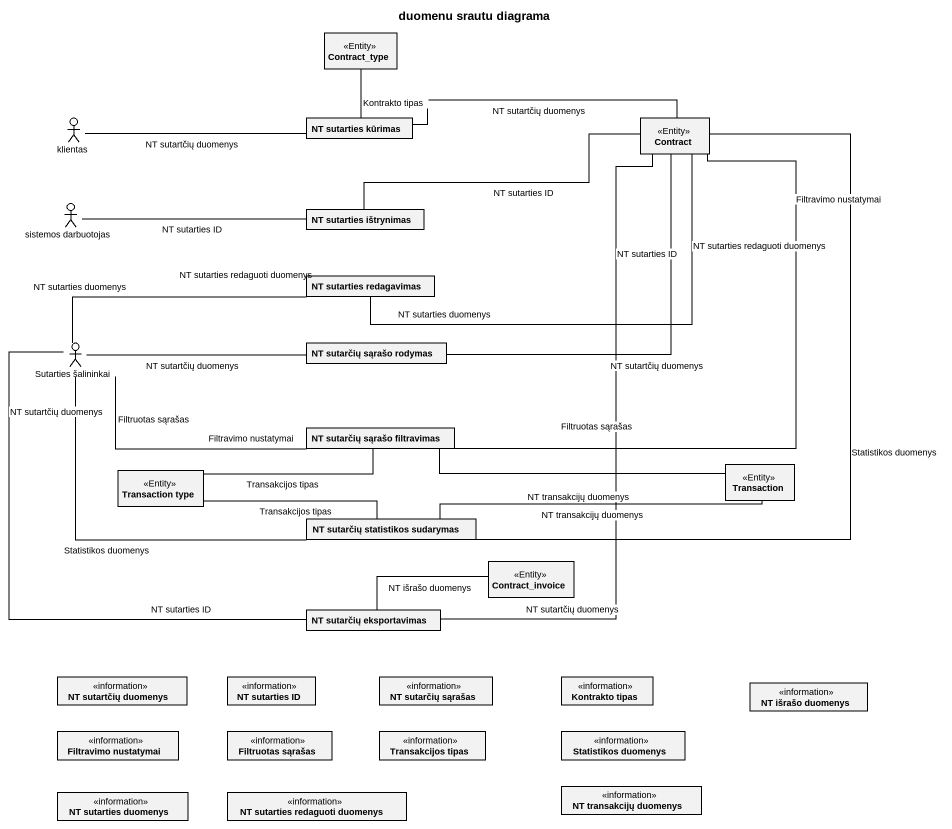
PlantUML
@startuml
title duomenu srautu diagrama
allowmixing
hide circle
hide empty members
class Contract_type <<Entity>>
actor klientas
class "NT sutarties kūrimas" as NT_sutarties_kūrimas
class Contract <<Entity>>
actor "sistemos darbuotojas" as sistemos_darbuotojas
class "NT sutarties ištrynimas" as NT_sutarties_ištrynimas
class "NT sutarties redagavimas" as NT_sutarties_redagavimas
actor "Sutarties šalininkai" as Sutarties_šalininkai
class "NT sutarčių sąrašo rodymas" as NT_sutarčių_sąrašo_rodymas
class "NT sutarčių sąrašo filtravimas" as NT_sutarčių_sąrašo
class Transaction <<Entity>>
class "Transaction type" as Transaction_type <<Entity>>
class "NT sutarčių statistikos sudarymas" as NT_sutarčių_statistikos
class Contract_invoice <<Entity>>
class "NT sutarčių eksportavimas" as NT_sutarčių_eksportavimas
class "NT sutartčių duomenys" as NT_sutartčių_duomenys <<information>>
class "NT sutarties ID" as NT_sutarties_ID <<information>>
class "NT sutarčių sąrašas" as NT_sutarčių_sąrašas <<information>>
class "Kontrakto tipas" as Kontrakto_tipas <<information>>
class "NT išrašo duomenys" as NT_išrašo_duomenys <<information>>
class "Filtravimo nustatymai" as Filtravimo_nustatymai <<information>>
class "Filtruotas sąrašas" as Filtruotas_sąrašas <<information>>
class "Transakcijos tipas" as Transakcijos_tipas <<information>>
class "Statistikos duomenys" as Statistikos_duomenys <<information>>
class "NT sutarties duomenys" as NT_sutarties_duomenys <<information>>
class "NT sutarties redaguoti duomenys" as NT_sutarties_redaguoti <<information>>
class "NT transakcijų duomenys" as NT_transakcijų_duomenys <<information>>
Contract_type -- NT_sutarties_kūrimas : Kontrakto tipas
NT_sutarties_kūrimas -left- klientas : NT sutartčių duomenys
NT_sutarties_kūrimas -right- Contract : NT sutartčių duomenys
Contract -- NT_sutarčių_sąrašo_rodymas : NT sutartčių duomenys
Contract -- NT_sutarčių_sąrašo : Filtravimo nustatymai\nFiltruotas sąrašas
Contract -- NT_sutarčių_statistikos : Statistikos duomenys
Contract -- NT_sutarčių_eksportavimas : NT sutarties ID\nNT sutartčių duomenys
sistemos_darbuotojas -right- NT_sutarties_ištrynimas : NT sutarties ID
NT_sutarties_ištrynimas -right- Contract : NT sutarties ID
NT_sutarties_redagavimas -right- Contract : NT sutarties redaguoti duomenys\nNT sutarties duomenys
Sutarties_šalininkai -right- NT_sutarties_redagavimas : NT sutarties redaguoti duomenys\nNT sutarties duomenys
Sutarties_šalininkai -right- NT_sutarčių_sąrašo_rodymas : NT sutartčių duomenys
Sutarties_šalininkai -right- NT_sutarčių_sąrašo : Filtruotas sąrašas\nFiltravimo nustatymai
Sutarties_šalininkai -right- NT_sutarčių_statistikos : Statistikos duomenys
Sutarties_šalininkai -- NT_sutarčių_eksportavimas : NT sutartčių duomenys\nNT sutarties ID
Transaction -left- NT_sutarčių_sąrašo : NT transakcijų duomenys
Transaction -left- NT_sutarčių_statistikos : NT transakcijų duomenys
Transaction_type -right- NT_sutarčių_sąrašo : Transakcijos tipas
Transaction_type -right- NT_sutarčių_statistikos : Transakcijos tipas
Contract_invoice -left- NT_sutarčių_eksportavimas : NT išrašo duomenys
@enduml
